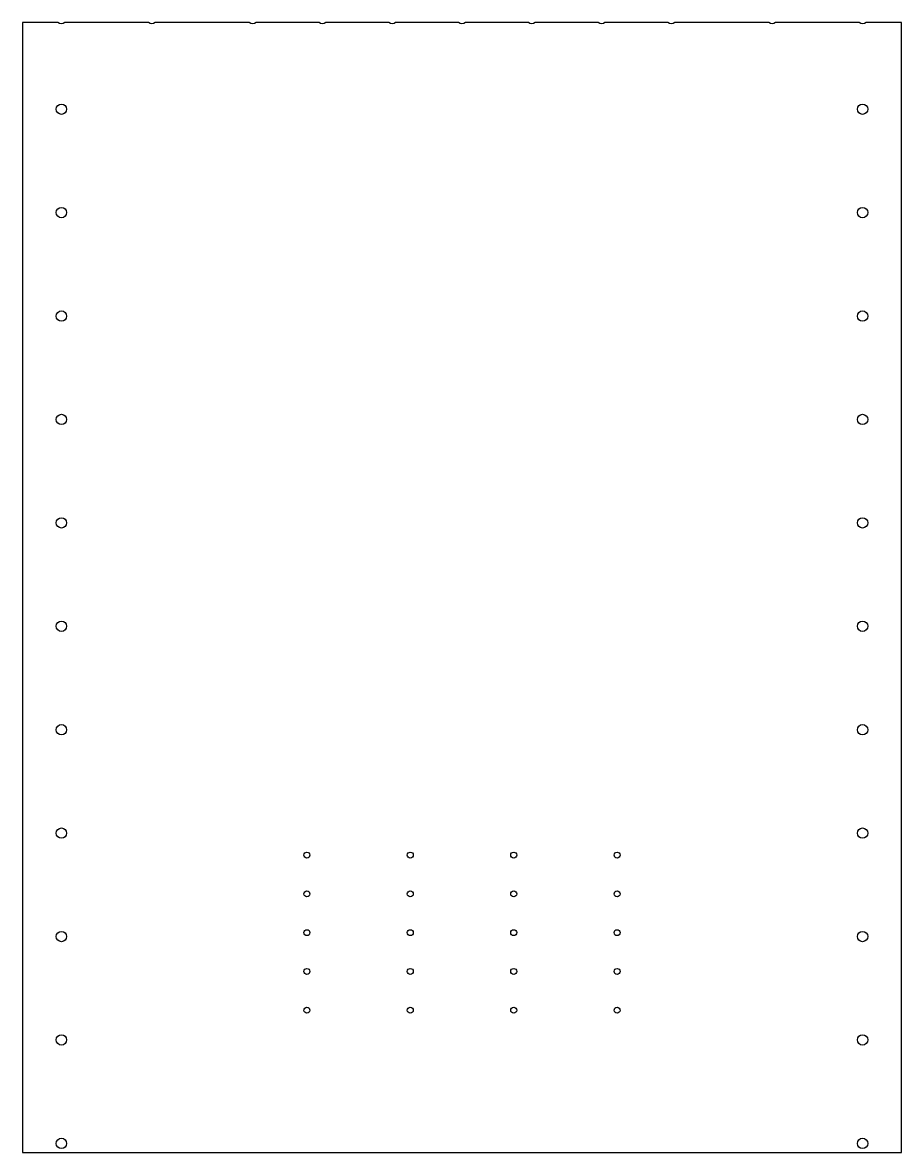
# Model space of a CAD drawing. Header units: millimetres. Extents: x -170 to 170, y -218 to 218.
import ezdxf

# ---------------------------------------------------------------- set-up
doc = ezdxf.new("R2010")
doc.units = ezdxf.units.MM

msp = doc.modelspace()

# ---------------------------------------------------------------- linework, layer by layer
msp.add_lwpolyline([(-118.68, 218.5, -0.377964), (-121.32, 218.5), (-153.68, 218.5, -0.377964), (-156.32, 218.5), (-170, 218.5), (-170, -218.5), (170, -218.5), (170, 218.5), (156.32, 218.5, -0.377964), (153.68, 218.5), (121.32, 218.5, -0.377964), (118.68, 218.5), (82.32, 218.5, -0.377964), (79.68, 218.5), (55.32, 218.5, -0.377964), (52.68, 218.5), (28.32, 218.5, -0.377964), (25.68, 218.5), (1.32, 218.5, -0.377964), (-1.32, 218.5), (-25.68, 218.5, -0.377964), (-28.32, 218.5), (-52.68, 218.5, -0.377964), (-55.32, 218.5), (-79.68, 218.5, -0.377964), (-82.32, 218.5)], format="xyb", close=True)
for centre, radius in [((-155, 185), 2), ((155, 185), 2), ((-155, 145), 2), ((155, 145), 2), ((-155, 105), 2), ((155, 105), 2), ((-155, 65), 2), ((155, 65), 2), ((-155, 25), 2), ((155, 25), 2), ((-155, -15), 2), ((155, -15), 2), ((-155, -55), 2), ((155, -55), 2), ((-155, -95), 2), ((155, -95), 2), ((-60, -103.5), 1.15), ((-20, -103.5), 1.15), ((20, -103.5), 1.15), ((60, -103.5), 1.15), ((-60, -118.5), 1.15), ((-20, -118.5), 1.15), ((20, -118.5), 1.15), ((60, -118.5), 1.15), ((-155, -135), 2), ((-60, -133.5), 1.15), ((-20, -133.5), 1.15), ((20, -133.5), 1.15), ((60, -133.5), 1.15), ((155, -135), 2), ((-60, -148.5), 1.15), ((-20, -148.5), 1.15), ((20, -148.5), 1.15), ((60, -148.5), 1.15), ((-60, -163.5), 1.15), ((-20, -163.5), 1.15), ((20, -163.5), 1.15), ((60, -163.5), 1.15), ((-155, -175), 2), ((155, -175), 2), ((-155, -215), 2), ((155, -215), 2)]:
    msp.add_circle(centre, radius)

doc.saveas('drawing.dxf')
